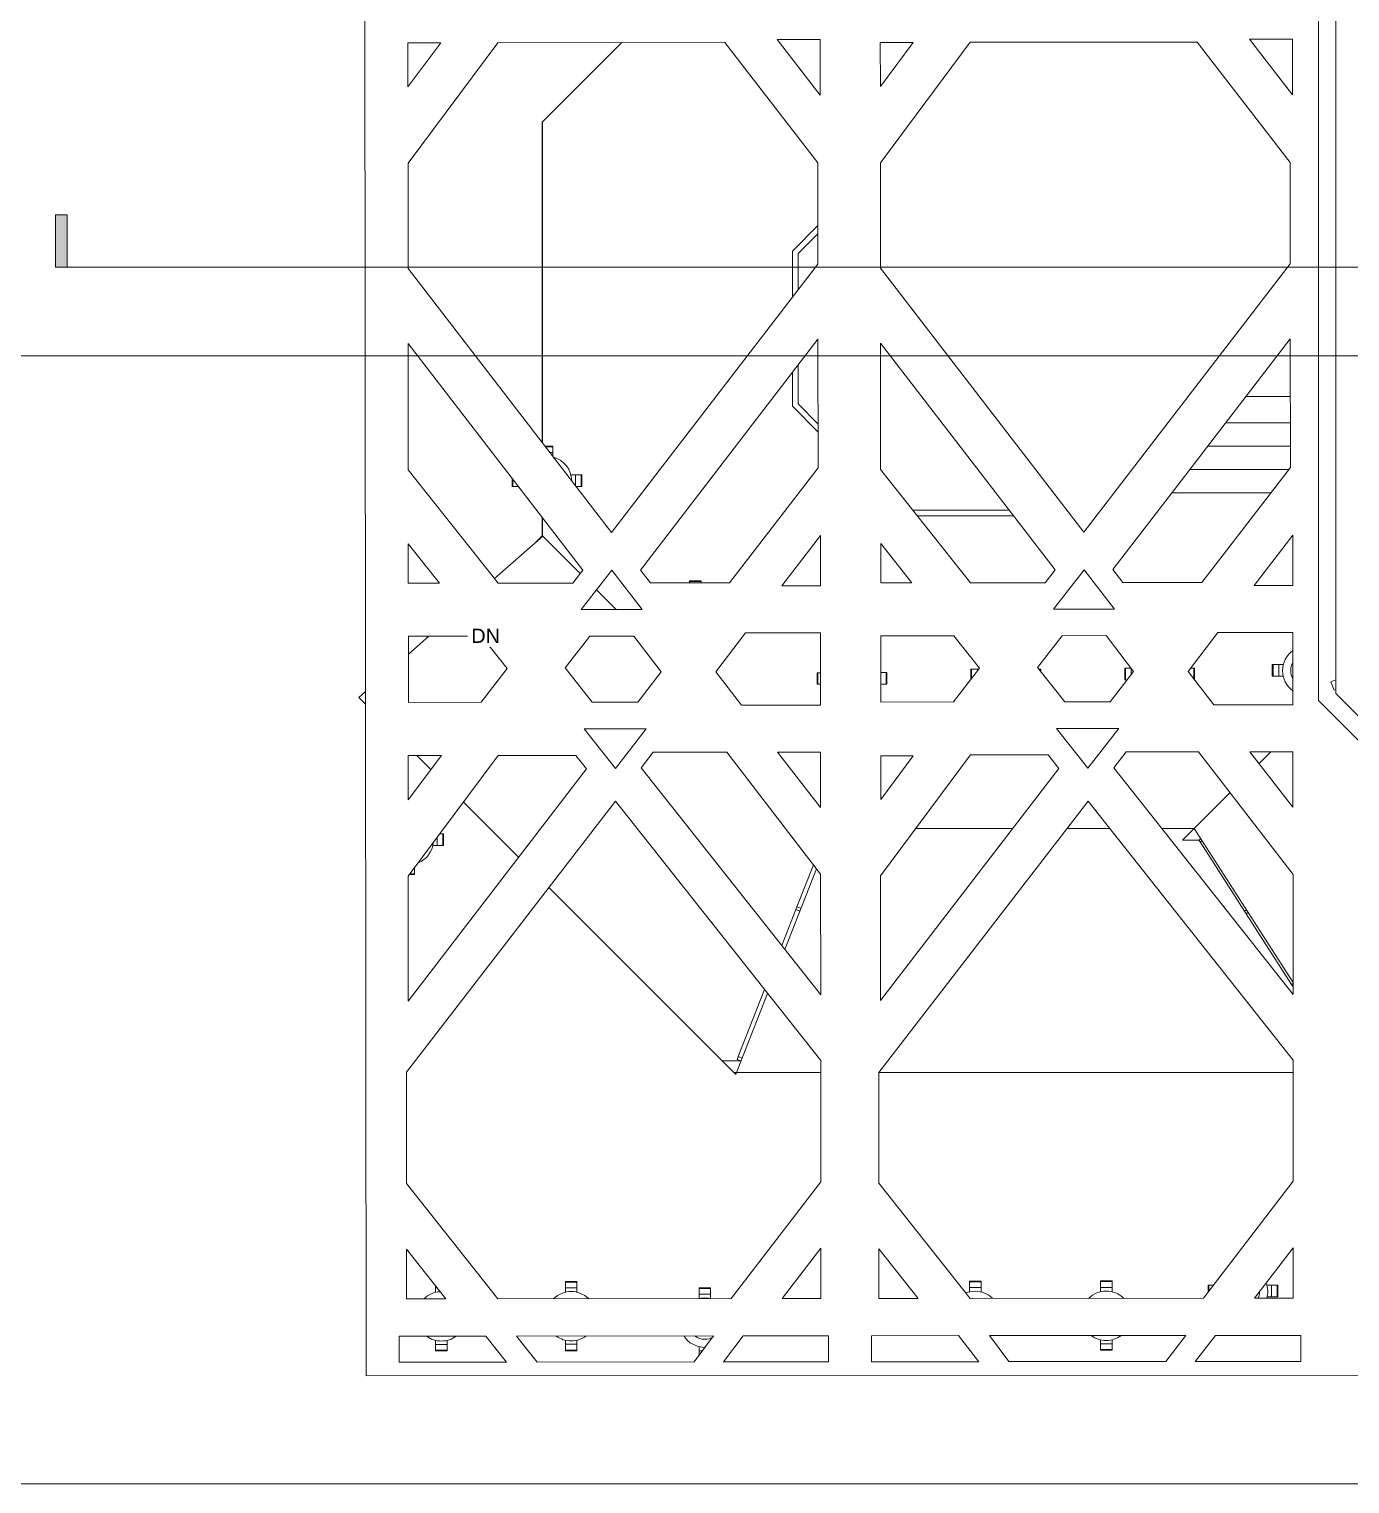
# Model space of a CAD drawing. Header units: millimetres. Extents: x -49836 to 59720, y -25216 to 39354.
# Drawn here: x -20433 to 2289, y -25216 to -193 of the extents above; entities that cross this region are included whole.
import ezdxf

# ---------------------------------------------------------------- set-up
doc = ezdxf.new("R2010")
doc.units = ezdxf.units.MM
for name, color, linetype, lineweight in [('A-FLOR', 192, 'Continuous', 9), ('A-GENM', 13, 'Continuous', 9), ('A-GLAZ-CWMG', 51, 'Continuous', 9), ('A-ROOF', 132, 'Continuous', 9), ('A-WALL', 113, 'Continuous', 9), ('G-ANNO-SYMB', 111, 'Continuous', 9), ('I-WALL', 2, 'Continuous', 9), ('S-FNDN', 32, 'Continuous', 9), ('S-STRS-TEXT', 31, 'Continuous', 9)]:
    doc.layers.add(name, color=color, linetype=linetype, lineweight=lineweight)
doc.styles.add('Arial', font='arial.ttf', dxfattribs={"height": 245.883234})

# ---------------------------------------------------------------- blocks, each defined once
blk = doc.blocks.new('Rectangular Mullion - 50 x 150mm-163978-Site')
at = {"layer": 'A-GLAZ-CWMG'}
for p, q in [((-289, -14171), (-255, -14149)), ((477, -15366), (-289, -14171)), ((511, -15344), (477, -15366))]:
    blk.add_line(p, q, dxfattribs=at)
blk = doc.blocks.new('Rectangular Mullion - 50 x 150mm-163991-Site')
at = {"layer": 'A-GLAZ-CWMG'}
for p, q in [((-50, -75), (-50, -35)), ((-15, -75), (-50, -75))]:
    blk.add_line(p, q, dxfattribs=at)
blk = doc.blocks.new('Rectangular Mullion - 50 x 150mm-163980-Site')
at = {"layer": 'A-GLAZ-CWMG'}
for p, q in [((504, -15408), (538, -15386)), ((1284, -16624), (504, -15408)), ((1311, -16606), (1284, -16624))]:
    blk.add_line(p, q, dxfattribs=at)
blk = doc.blocks.new('Rectangular Mullion - 50 x 150mm-163982-Site')
at = {"layer": 'A-GLAZ-CWMG'}
for p, q in [((25, -75), (-25, -75)), ((25, -43), (25, -75))]:
    blk.add_line(p, q, dxfattribs=at)
blk = doc.blocks.new('Rectangular Mullion - 50 x 150mm-V1-Site')
at = {"layer": 'A-GLAZ-CWMG'}
for p, q in [((-25, -75), (-25, -35)), ((25, -75), (-25, -75)), ((25, -35), (25, -75))]:
    blk.add_line(p, q, dxfattribs=at)
blk = doc.blocks.new('Rectangular Mullion - 50 x 150mm-V2-Site')
at = {"layer": 'A-GLAZ-CWMG'}
for p, q in [((-25, -75), (-25, 1)), ((25, 1), (25, -75)), ((25, -75), (-25, -75))]:
    blk.add_line(p, q, dxfattribs=at)
blk = doc.blocks.new('Rectangular Mullion - 50 x 150mm-163992-Site')
at = {"layer": 'A-GLAZ-CWMG'}
for p, q in [((-50, -3), (-50, -75)), ((-50, -75), (0, -75)), ((0, -75), (0, -3))]:
    blk.add_line(p, q, dxfattribs=at)
blk = doc.blocks.new('Rectangular Mullion - 50 x 150mm-163983-Site')
at = {"layer": 'A-GLAZ-CWMG'}
for p, q in [((-7224, -15291), (-6940, -14567)), ((-7153, -15318), (-7224, -15291))]:
    blk.add_line(p, q, dxfattribs=at)
blk = doc.blocks.new('Rectangular Mullion - 50 x 150mm-V3-Site')
at = {"layer": 'A-GLAZ-CWMG'}
for p, q in [((-8236, -17867), (-7781, -16711)), ((-8169, -17894), (-8236, -17867))]:
    blk.add_line(p, q, dxfattribs=at)
blk = doc.blocks.new('Rectangular Mullion - 50 x 150mm-164032-Site')
at = {"layer": 'A-GLAZ-CWMG'}
for p, q in [((-7485, -15957), (-7242, -15337)), ((-7242, -15337), (-7171, -15365))]:
    blk.add_line(p, q, dxfattribs=at)
blk = doc.blocks.new('HOOR LIGHT - HOOR LIGHT-165948-Site')
at = {"layer": 'A-GENM'}
for p, q in [((2048, 703), (2048, -11619)), ((2048, -11619), (10832, -20403))]:
    blk.add_line(p, q, dxfattribs=at)
blk = doc.blocks.new('TRUESS1 - TRUESS-169983-Site')
at = {"layer": 'A-GENM'}
for p, q in [((10832, -20403), (10867, -20318)), ((10832, -20403), (10971, -20460)), ((10983, -20430), (10971, -20460))]:
    blk.add_line(p, q, dxfattribs=at)
blk = doc.blocks.new('Family7 - Family7-230587-Site')
at = {"layer": 'A-GENM'}
for p, q in [((-12860, 12344), (-12841, -12363)), ((-12119, 9808), (-12120, 10568)), ((-12120, 10568), (-11553, 10568)), ((-11553, 10568), (-12119, 9808)), ((-12118, 8498), (-10575, 10569)), ((-10575, 10569), (-6666, 10572)), ((-6666, 10572), (-5069, 8502)), ((-5769, 10625), (-5031, 10625)), ((-5031, 9667), (-5769, 10625)), ((-5031, 10625), (-5031, 9667)), ((-3994, 10574), (-3427, 10575)), ((-3993, 9815), (-3994, 10574)), ((-3427, 10575), (-3993, 9815)), ((-3992, 8504), (-2449, 10576)), ((-2449, 10576), (1460, 10579)), ((1460, 10579), (3057, 8508)), ((2357, 10631), (3095, 10631)), ((3095, 9673), (2357, 10631)), ((3095, 10631), (3095, 9673)), ((3057, 8508), (3058, 6765)), ((-12117, 6683), (-12118, 8498)), ((-5069, 8502), (-5068, 6759)), ((-3991, 6690), (-3992, 8504)), ((-5068, 6759), (-8616, 2144)), ((3058, 6765), (-490, 2150)), ((-8616, 2144), (-12117, 6683)), ((-490, 2150), (-3991, 6690)), ((-12116, 5394), (-9112, 1499)), ((-12114, 3224), (-12116, 5394)), ((-8119, 1499), (-5067, 5469)), ((-5067, 5469), (-5065, 3257)), ((-3988, 3230), (-3990, 5400)), ((-3990, 5400), (-986, 1505)), ((1181, 3033), (3059, 5475)), ((3059, 5475), (3061, 3263)), ((-5065, 3257), (-6588, 1277)), ((3061, 3263), (1538, 1283)), ((-10570, 1274), (-12114, 3224)), ((-2444, 1280), (-3988, 3230)), ((7, 1506), (1181, 3033)), ((-5690, 1226), (-5025, 2092)), ((-5025, 2092), (-5024, 1226)), ((2436, 1232), (3101, 2098)), ((3101, 2098), (3102, 1233)), ((-12113, 1951), (-11576, 1273)), ((-12113, 1273), (-12113, 1951)), ((-3987, 1957), (-3450, 1279)), ((-3987, 1279), (-3987, 1957)), ((-986, 1505), (-1158, 1281)), ((-1012, 825), (-489, 1505)), ((-489, 1505), (35, 826)), ((180, 1282), (7, 1506)), ((-11576, 1273), (-12113, 1273)), ((-9284, 1275), (-10570, 1274)), ((-9112, 1499), (-9284, 1275)), ((-9138, 819), (-8615, 1499)), ((-8615, 1499), (-8091, 819)), ((-7946, 1276), (-8119, 1499)), ((-6588, 1277), (-7946, 1276)), ((-3450, 1279), (-3987, 1279)), ((-1158, 1281), (-2444, 1280)), ((1538, 1283), (180, 1282)), ((-5024, 1226), (-5690, 1226)), ((3102, 1233), (2436, 1232)), ((-8091, 819), (-9138, 819)), ((35, 826), (-1012, 825)), ((-12112, 361), (-10855, 362)), ((-12111, -777), (-12112, 361)), ((-10855, 362), (-10414, -195)), ((-9414, -186), (-8992, 363)), ((-8992, 363), (-8236, 364)), ((-8236, 364), (-7762, -251)), ((-6825, -251), (-6313, 417)), ((-6313, 417), (-5023, 418)), ((-5023, 418), (-5022, -823)), ((-3986, 367), (-2729, 368)), ((-3985, -771), (-3986, 367)), ((-2729, 368), (-2288, -189)), ((-1288, -179), (-866, 369)), ((-866, 369), (-110, 370)), ((-110, 370), (364, -245)), ((1301, -244), (1813, 423)), ((1813, 423), (3103, 424)), ((3103, 424), (3104, -817)), ((-10414, -195), (-10861, -776)), ((-8948, -775), (-9414, -186)), ((-2288, -189), (-2735, -770)), ((-822, -768), (-1288, -179)), ((364, -245), (-38, -768)), ((1743, -818), (1301, -244)), ((-7762, -251), (-8164, -774)), ((-6383, -824), (-6825, -251)), ((-10861, -776), (-12111, -777)), ((-8164, -774), (-8948, -775)), ((-5022, -823), (-6383, -824)), ((-2735, -770), (-3985, -771)), ((-38, -768), (-822, -768)), ((3104, -817), (1743, -818)), ((-8547, -1917), (-9086, -1235)), ((-9086, -1235), (-8023, -1235)), ((-8023, -1235), (-8547, -1917)), ((-964, -1225), (108, -1224)), ((-421, -1911), (-964, -1225)), ((108, -1224), (-421, -1911)), ((-12114, -3767), (-10568, -1690)), ((-12113, -2454), (-12113, -1689)), ((-12113, -1689), (-11544, -1689)), ((-11544, -1689), (-12113, -2454)), ((-10568, -1690), (-9229, -1691)), ((-9229, -1691), (-9046, -1922)), ((-8110, -1905), (-7901, -1634)), ((-7901, -1634), (-6634, -1633)), ((-6634, -1633), (-5020, -3732)), ((-5760, -1633), (-5024, -1632)), ((-5025, -2585), (-5760, -1633)), ((-5024, -1632), (-5025, -2585)), ((-3988, -3760), (-2440, -1682)), ((-3987, -2447), (-3987, -1696)), ((-3987, -1696), (-3427, -1696)), ((-3427, -1696), (-3987, -2447)), ((-2440, -1682), (-1106, -1681)), ((-1106, -1681), (-921, -1915)), ((21, -1905), (234, -1628)), ((234, -1628), (1483, -1627)), ((1483, -1627), (3106, -3738)), ((3101, -2579), (2366, -1626)), ((2366, -1626), (3102, -1626)), ((3102, -1626), (3101, -2579)), ((-9046, -1922), (-12116, -5914)), ((-5019, -5808), (-8110, -1905)), ((-921, -1915), (-3990, -5908)), ((3107, -5802), (21, -1905)), ((-12146, -7138), (-8551, -2476)), ((-8551, -2476), (-5018, -6937)), ((-4020, -7144), (-420, -2476)), ((-420, -2476), (3108, -6931)), ((-5020, -3732), (-5019, -5808)), ((3106, -3738), (3107, -5802)), ((-12116, -5914), (-12114, -3767)), ((-3990, -5908), (-3988, -3760)), ((-5018, -6937), (-5016, -9022)), ((3108, -6931), (3110, -9015)), ((-12144, -9055), (-12146, -7138)), ((-4018, -9049), (-4020, -7144)), ((-10576, -11035), (-12144, -9055)), ((-5016, -9022), (-6562, -11032)), ((-2450, -11029), (-4018, -9049)), ((3110, -9015), (1564, -11026)), ((-12144, -10184), (-11469, -11036)), ((-12143, -11036), (-12144, -10184)), ((-5681, -11031), (-5015, -10165)), ((-5015, -10165), (-5015, -11031)), ((-4017, -11030), (-4018, -10178)), ((-4018, -10178), (-3343, -11030)), ((2445, -11025), (3111, -10159)), ((3111, -10159), (3111, -11025)), ((-11469, -11036), (-12143, -11036)), ((-6562, -11032), (-10576, -11035)), ((-5015, -11031), (-5681, -11031)), ((-3343, -11030), (-4017, -11030)), ((1564, -11026), (-2450, -11029)), ((3111, -11025), (2445, -11025)), ((-12271, -11678), (-10777, -11677)), ((-12271, -12126), (-12271, -11678)), ((-10777, -11677), (-10422, -12125)), ((-10254, -11676), (-6863, -11674)), ((-9899, -12124), (-10254, -11676)), ((-6863, -11674), (-7197, -12122)), ((-6689, -12122), (-6355, -11673)), ((-6355, -11673), (-4885, -11672)), ((-4885, -11672), (-4885, -12121)), ((-4145, -11671), (-2651, -11670)), ((-4145, -12120), (-4145, -11671)), ((-2651, -11670), (-2296, -12119)), ((-1783, -12116), (-2115, -11670)), ((-2115, -11670), (1261, -11670)), ((1261, -11670), (917, -12116)), ((1425, -12116), (1771, -11667)), ((1771, -11667), (3241, -11666)), ((3241, -11666), (3241, -12114)), ((-10422, -12125), (-12271, -12126)), ((-7197, -12122), (-9899, -12124)), ((-4885, -12121), (-6689, -12122)), ((-2296, -12119), (-4145, -12120)), ((917, -12116), (-1783, -12116)), ((3241, -12114), (1425, -12116)), ((-12841, -12363), (12578, -12344))]:
    blk.add_line(p, q, dxfattribs=at)
blk = doc.blocks.new('Family8 - COLUMN 2-239411-Site')
at = {"layer": 'A-GENM'}
for p, q in [((-601, -196), (-601, -395)), ((-589, -196), (-589, -395)), ((-589, -196), (-491, -196)), ((-491, -395), (-491, -196)), ((-491, -395), (-589, -395))]:
    blk.add_line(p, q, dxfattribs=at)
for radius, start, end in [(425, 125.8053, 234.2799), (285, 150.6391, 209.4674)]:
    blk.add_arc((0, -302), radius, start, end, dxfattribs=at)
for points in [[(-601, -196), (-601, -196), (-597, -196), (-589, -196)], [(-589, -395), (-597, -395), (-601, -395), (-601, -395)]]:
    blk.add_open_spline(points, degree=3, dxfattribs=at)
for points, knots in [([(-491, -196), (-490, -196), (-488, -196), (-482, -196), (-473, -196), (-463, -196), (-448, -196), (-431, -196), (-417, -196), (-411, -196), (-411, -196)], [-2.1742144, -2.1742144, -2.1742144, -2.1742144, -2.1552413, -2.0723474, -1.9894535, -1.9065596, -1.8236657, -1.6578779, -1.574984, -1.5684285, -1.5684285, -1.5684285, -1.5684285]), ([(-414, -395), (-418, -395), (-431, -395), (-448, -395), (-463, -395), (-473, -395), (-482, -395), (-488, -395), (-490, -395), (-491, -395)], [1.5832745, 1.5832745, 1.5832745, 1.5832745, 1.6578779, 1.8236657, 1.9065596, 1.9894535, 2.0723474, 2.1552413, 2.1742144, 2.1742144, 2.1742144, 2.1742144])]:
    blk.add_open_spline(points, degree=3, knots=knots, dxfattribs=at)
blk = doc.blocks.new('Family8 - COLUMN-233949-Site')
at = {"layer": 'A-GENM'}
for p, q in [((-601, -196), (-601, -395)), ((-589, -196), (-589, -395)), ((-589, -196), (-493, -196)), ((-491, -305), (-491, -199)), ((489, -249), (489, -254)), ((530, -195), (587, -195)), ((587, -381), (587, -195)), ((599, -395), (599, -195)), ((-560, -395), (-589, -395))]:
    blk.add_line(p, q, dxfattribs=at)
for points in [[(-601, -196), (-601, -196), (-597, -196), (-589, -196)], [(587, -195), (595, -195), (599, -195), (599, -195)], [(-589, -395), (-597, -395), (-601, -395), (-601, -395)], [(599, -395), (599, -395), (598, -395), (596, -395)]]:
    blk.add_open_spline(points, degree=3, dxfattribs=at)
blk = doc.blocks.new('Family8 - COLUMN-V4-Site')
at = {"layer": 'A-GENM'}
for p, q in [((-601, -196), (-601, -371)), ((-589, -196), (-589, -355)), ((-589, -196), (-491, -196)), ((-491, -227), (-491, -196)), ((565, -195), (587, -195)), ((587, -224), (587, -195)), ((599, -239), (599, -195))]:
    blk.add_line(p, q, dxfattribs=at)
for points in [[(-601, -196), (-601, -196), (-597, -196), (-589, -196)], [(587, -195), (595, -195), (599, -195), (599, -195)]]:
    blk.add_open_spline(points, degree=3, dxfattribs=at)
blk.add_open_spline([(-491, -196), (-490, -196), (-488, -196), (-482, -196), (-474, -196), (-469, -196), (-467, -196)], degree=3, knots=[-2.1742144, -2.1742144, -2.1742144, -2.1742144, -2.1552413, -2.0723474, -1.9894535, -1.9368454, -1.9368454, -1.9368454, -1.9368454], dxfattribs=at)
blk = doc.blocks.new('Family8 - COLUMN-V5-Site')
at = {"layer": 'A-GENM'}
for p, q in [((-601, -196), (-601, -395)), ((-589, -196), (-589, -395)), ((-589, -196), (-542, -196)), ((495, -195), (587, -195)), ((587, -395), (587, -195)), ((599, -395), (599, -195)), ((-542, -395), (-589, -395)), ((587, -395), (495, -395))]:
    blk.add_line(p, q, dxfattribs=at)
for points in [[(-601, -196), (-601, -196), (-597, -196), (-589, -196)], [(587, -195), (595, -195), (599, -195), (599, -195)], [(-589, -395), (-597, -395), (-601, -395), (-601, -395)], [(599, -395), (599, -395), (595, -395), (587, -395)]]:
    blk.add_open_spline(points, degree=3, dxfattribs=at)
blk = doc.blocks.new('Family8 - COLUMN-V6-Site')
at = {"layer": 'A-GENM'}
for p, q in [((100, 298), (-100, 298)), ((100, 286), (-100, 286)), ((-100, 262), (-100, 286)), ((100, 286), (100, 262))]:
    blk.add_line(p, q, dxfattribs=at)
for points in [[(-100, 286), (-100, 294), (-100, 298), (-100, 298)], [(100, 298), (100, 298), (100, 294), (100, 286)]]:
    blk.add_open_spline(points, degree=3, dxfattribs=at)
blk = doc.blocks.new('Family8 - COLUMN-V7-Site')
at = {"layer": 'A-GENM'}
for p, q in [((100, 298), (-34, 298)), ((100, 286), (-25, 286)), ((100, 286), (100, 187)), ((51, 187), (100, 187)), ((489, -195), (587, -195)), ((489, -195), (489, -380)), ((587, -395), (587, -195)), ((599, -395), (599, -195)), ((-601, -255), (-601, -395)), ((-589, -271), (-589, -395)), ((-493, -395), (-589, -395)), ((587, -395), (500, -395))]:
    blk.add_line(p, q, dxfattribs=at)
blk.add_arc((0, -302), 425, 0.9671, 74.3285, dxfattribs=at)
for points in [[(100, 298), (100, 298), (100, 294), (100, 286)], [(587, -195), (595, -195), (599, -195), (599, -195)], [(-589, -395), (-597, -395), (-601, -395), (-601, -395)], [(599, -395), (599, -395), (595, -395), (587, -395)]]:
    blk.add_open_spline(points, degree=3, dxfattribs=at)
for points, knots in [([(100, 187), (100, 187), (100, 184), (100, 179), (100, 170), (100, 160), (100, 145), (100, 133), (100, 124)], [-2.1742144, -2.1742144, -2.1742144, -2.1742144, -2.1552413, -2.0723474, -1.9894535, -1.9065596, -1.8236657, -1.6683575, -1.6683575, -1.6683575, -1.6683575]), ([(411, -195), (415, -195), (429, -195), (446, -195), (461, -195), (471, -195), (480, -195), (486, -195), (488, -195), (489, -195)], [1.5785755, 1.5785755, 1.5785755, 1.5785755, 1.6578779, 1.8236657, 1.9065596, 1.9894535, 2.0723474, 2.1552413, 2.1742144, 2.1742144, 2.1742144, 2.1742144])]:
    blk.add_open_spline(points, degree=3, knots=knots, dxfattribs=at)
blk = doc.blocks.new('Family8 - COLUMN-V27-Site')
at = {"layer": 'A-GENM'}
for p, q in [((-601, -196), (-601, -311)), ((-589, -196), (-589, -296)), ((-589, -196), (-512, -196)), ((489, -195), (587, -195)), ((489, -195), (489, -395)), ((587, -395), (587, -195)), ((599, -395), (599, -195)), ((587, -395), (489, -395))]:
    blk.add_line(p, q, dxfattribs=at)
for radius, start, end in [(425, 344.3445, 20.0451), (285, 336.1383, 359.19)]:
    blk.add_arc((0, -302), radius, start, end, dxfattribs=at)
for points in [[(-601, -196), (-601, -196), (-597, -196), (-589, -196)], [(587, -195), (595, -195), (599, -195), (599, -195)], [(599, -395), (599, -395), (595, -395), (587, -395)]]:
    blk.add_open_spline(points, degree=3, dxfattribs=at)
for points, knots in [([(411, -195), (415, -195), (429, -195), (446, -195), (461, -195), (471, -195), (480, -195), (486, -195), (488, -195), (489, -195)], [1.5785755, 1.5785755, 1.5785755, 1.5785755, 1.6578779, 1.8236657, 1.9065596, 1.9894535, 2.0723474, 2.1552413, 2.1742144, 2.1742144, 2.1742144, 2.1742144]), ([(489, -395), (488, -395), (486, -395), (480, -395), (471, -395), (461, -395), (446, -395), (430, -395), (417, -395), (414, -395)], [-2.1742144, -2.1742144, -2.1742144, -2.1742144, -2.1552413, -2.0723474, -1.9894535, -1.9065596, -1.8236657, -1.6578779, -1.5952763, -1.5952763, -1.5952763, -1.5952763])]:
    blk.add_open_spline(points, degree=3, knots=knots, dxfattribs=at)
blk = doc.blocks.new('Family8 - COLUMN-V28-Site')
at = {"layer": 'A-GENM'}
for p, q in [((100, 298), (-100, 298)), ((100, 286), (-100, 286)), ((-100, 187), (-100, 286)), ((100, 286), (100, 187)), ((-100, 187), (100, 187)), ((100, -785), (-100, -785)), ((-100, -883), (-100, -785)), ((-100, -883), (100, -883)), ((-100, -895), (100, -895)), ((100, -785), (100, -883))]:
    blk.add_line(p, q, dxfattribs=at)
for start, end in [(90, 134.5092), (45.5817, 90), (233.4173, 270), (270, 306.5827)]:
    blk.add_arc((0, -302), 425, start, end, dxfattribs=at)
for points in [[(-100, 286), (-100, 294), (-100, 298), (-100, 298)], [(100, 298), (100, 298), (100, 294), (100, 286)], [(-100, -895), (-100, -895), (-100, -891), (-100, -883)], [(100, -883), (100, -891), (100, -895), (100, -895)]]:
    blk.add_open_spline(points, degree=3, dxfattribs=at)
for points, knots in [([(-100, 109), (-100, 114), (-100, 128), (-100, 145), (-100, 160), (-100, 170), (-100, 179), (-100, 184), (-100, 187), (-100, 187)], [1.5780153, 1.5780153, 1.5780153, 1.5780153, 1.6578779, 1.8236657, 1.9065596, 1.9894535, 2.0723474, 2.1552413, 2.1742144, 2.1742144, 2.1742144, 2.1742144]), ([(100, 187), (100, 187), (100, 184), (100, 179), (100, 170), (100, 160), (100, 145), (100, 128), (100, 114), (100, 109)], [-2.1742144, -2.1742144, -2.1742144, -2.1742144, -2.1552413, -2.0723474, -1.9894535, -1.9065596, -1.8236657, -1.6578779, -1.5780153, -1.5780153, -1.5780153, -1.5780153]), ([(-100, -785), (-100, -784), (-100, -782), (-100, -776), (-100, -767), (-100, -757), (-100, -742), (-100, -727), (-100, -716), (-100, -714)], [-2.1742144, -2.1742144, -2.1742144, -2.1742144, -2.1552413, -2.0723474, -1.9894535, -1.9065596, -1.8236657, -1.6578779, -1.6210362, -1.6210362, -1.6210362, -1.6210362]), ([(100, -714), (100, -716), (100, -727), (100, -742), (100, -757), (100, -767), (100, -776), (100, -782), (100, -784), (100, -785)], [1.6210362, 1.6210362, 1.6210362, 1.6210362, 1.6578779, 1.8236657, 1.9065596, 1.9894535, 2.0723474, 2.1552413, 2.1742144, 2.1742144, 2.1742144, 2.1742144])]:
    blk.add_open_spline(points, degree=3, knots=knots, dxfattribs=at)
blk = doc.blocks.new('Family8 - COLUMN-V29-Site')
at = {"layer": 'A-GENM'}
for p, q in [((100, 298), (-100, 298)), ((100, 286), (-100, 286)), ((-100, 187), (-100, 286)), ((100, 286), (100, 187)), ((-100, 187), (100, 187)), ((-100, -883), (-100, -881)), ((-100, -883), (-98, -883)), ((-100, -895), (-89, -895))]:
    blk.add_line(p, q, dxfattribs=at)
for start, end in [(90, 112.2968), (45.5767, 90), (305.9426, 307.0041)]:
    blk.add_arc((0, -302), 425, start, end, dxfattribs=at)
for points in [[(-100, 286), (-100, 294), (-100, 298), (-100, 298)], [(100, 298), (100, 298), (100, 294), (100, 286)], [(-100, -895), (-100, -895), (-100, -891), (-100, -883)]]:
    blk.add_open_spline(points, degree=3, dxfattribs=at)
for points, knots in [([(-100, 109), (-100, 114), (-100, 128), (-100, 145), (-100, 160), (-100, 170), (-100, 179), (-100, 184), (-100, 187), (-100, 187)], [1.5780153, 1.5780153, 1.5780153, 1.5780153, 1.6578779, 1.8236657, 1.9065596, 1.9894535, 2.0723474, 2.1552413, 2.1742144, 2.1742144, 2.1742144, 2.1742144]), ([(100, 187), (100, 187), (100, 184), (100, 179), (100, 170), (100, 160), (100, 145), (100, 128), (100, 114), (100, 109)], [-2.1742144, -2.1742144, -2.1742144, -2.1742144, -2.1552413, -2.0723474, -1.9894535, -1.9065596, -1.8236657, -1.6578779, -1.5780153, -1.5780153, -1.5780153, -1.5780153])]:
    blk.add_open_spline(points, degree=3, knots=knots, dxfattribs=at)
blk = doc.blocks.new('Family8 - COLUMN-V30-Site')
at = {"layer": 'A-GENM'}
for p, q in [((100, 298), (-100, 298)), ((100, 286), (-100, 286)), ((-100, 187), (-100, 286)), ((100, 286), (100, 187)), ((-100, 187), (100, 187)), ((-42, -785), (-100, -785)), ((-100, -862), (-100, -785))]:
    blk.add_line(p, q, dxfattribs=at)
for radius, start, end in [(425, 90, 101.6051), (425, 78.4667, 90), (425, 212.2385, 270), (285, 232.7709, 270), (285, 270, 297.2502)]:
    blk.add_arc((0, -302), radius, start, end, dxfattribs=at)
for points in [[(-100, 286), (-100, 294), (-100, 298), (-100, 298)], [(100, 298), (100, 298), (100, 294), (100, 286)]]:
    blk.add_open_spline(points, degree=3, dxfattribs=at)
for points, knots in [([(-100, 113), (-100, 116), (-100, 129), (-100, 145), (-100, 160), (-100, 170), (-100, 179), (-100, 184), (-100, 187), (-100, 187)], [1.5993931, 1.5993931, 1.5993931, 1.5993931, 1.6578779, 1.8236657, 1.9065596, 1.9894535, 2.0723474, 2.1552413, 2.1742144, 2.1742144, 2.1742144, 2.1742144]), ([(100, 187), (100, 187), (100, 184), (100, 179), (100, 170), (100, 160), (100, 145), (100, 129), (100, 116), (100, 113)], [-2.1742144, -2.1742144, -2.1742144, -2.1742144, -2.1552413, -2.0723474, -1.9894535, -1.9065596, -1.8236657, -1.6578779, -1.6002812, -1.6002812, -1.6002812, -1.6002812]), ([(-100, -785), (-100, -784), (-100, -782), (-100, -776), (-100, -767), (-100, -757), (-100, -742), (-100, -727), (-100, -716), (-100, -714)], [-2.1742144, -2.1742144, -2.1742144, -2.1742144, -2.1552413, -2.0723474, -1.9894535, -1.9065596, -1.8236657, -1.6578779, -1.6210362, -1.6210362, -1.6210362, -1.6210362])]:
    blk.add_open_spline(points, degree=3, knots=knots, dxfattribs=at)
blk = doc.blocks.new('Family8 - COLUMN-V31-Site')
at = {"layer": 'A-GENM'}
for p, q in [((100, 298), (-100, 298)), ((100, 286), (-100, 286)), ((-100, 187), (-100, 286)), ((100, 286), (100, 187)), ((-100, 187), (100, 187)), ((100, -785), (-100, -785)), ((-100, -883), (-100, -785)), ((-100, -883), (100, -883)), ((-100, -895), (100, -895)), ((100, -785), (100, -883))]:
    blk.add_line(p, q, dxfattribs=at)
for start, end in [(90, 134.5261), (45.5649, 90), (233.1054, 270), (270, 306.9913)]:
    blk.add_arc((0, -302), 425, start, end, dxfattribs=at)
for points in [[(-100, 286), (-100, 294), (-100, 298), (-100, 298)], [(100, 298), (100, 298), (100, 294), (100, 286)], [(-100, -895), (-100, -895), (-100, -891), (-100, -883)], [(100, -883), (100, -891), (100, -895), (100, -895)]]:
    blk.add_open_spline(points, degree=3, dxfattribs=at)
for points, knots in [([(-100, 109), (-100, 114), (-100, 128), (-100, 145), (-100, 160), (-100, 170), (-100, 179), (-100, 184), (-100, 187), (-100, 187)], [1.5780153, 1.5780153, 1.5780153, 1.5780153, 1.6578779, 1.8236657, 1.9065596, 1.9894535, 2.0723474, 2.1552413, 2.1742144, 2.1742144, 2.1742144, 2.1742144]), ([(100, 187), (100, 187), (100, 184), (100, 179), (100, 170), (100, 160), (100, 145), (100, 128), (100, 114), (100, 109)], [-2.1742144, -2.1742144, -2.1742144, -2.1742144, -2.1552413, -2.0723474, -1.9894535, -1.9065596, -1.8236657, -1.6578779, -1.5780153, -1.5780153, -1.5780153, -1.5780153]), ([(-100, -785), (-100, -784), (-100, -782), (-100, -776), (-100, -767), (-100, -757), (-100, -742), (-100, -727), (-100, -716), (-100, -714)], [-2.1742144, -2.1742144, -2.1742144, -2.1742144, -2.1552413, -2.0723474, -1.9894535, -1.9065596, -1.8236657, -1.6578779, -1.6210362, -1.6210362, -1.6210362, -1.6210362]), ([(100, -714), (100, -716), (100, -727), (100, -742), (100, -757), (100, -767), (100, -776), (100, -782), (100, -784), (100, -785)], [1.6210362, 1.6210362, 1.6210362, 1.6210362, 1.6578779, 1.8236657, 1.9065596, 1.9894535, 2.0723474, 2.1552413, 2.1742144, 2.1742144, 2.1742144, 2.1742144])]:
    blk.add_open_spline(points, degree=3, knots=knots, dxfattribs=at)
blk = doc.blocks.new('Family8 - COLUMN-V32-Site')
at = {"layer": 'A-GENM'}
for p, q in [((-100, 187), (-100, 223)), ((-100, 187), (-72, 187)), ((100, -785), (-100, -785)), ((-100, -883), (-100, -785)), ((-100, -883), (100, -883)), ((-100, -895), (100, -895)), ((100, -785), (100, -883))]:
    blk.add_line(p, q, dxfattribs=at)
for start, end in [(92.6243, 134.4782), (233.0463, 270), (270, 307.0506)]:
    blk.add_arc((0, -302), 425, start, end, dxfattribs=at)
for points, knots in [([(-100, 109), (-100, 114), (-100, 128), (-100, 145), (-100, 160), (-100, 170), (-100, 179), (-100, 184), (-100, 187), (-100, 187)], [1.5780153, 1.5780153, 1.5780153, 1.5780153, 1.6578779, 1.8236657, 1.9065596, 1.9894535, 2.0723474, 2.1552413, 2.1742144, 2.1742144, 2.1742144, 2.1742144]), ([(-100, -785), (-100, -784), (-100, -782), (-100, -776), (-100, -767), (-100, -757), (-100, -742), (-100, -727), (-100, -716), (-100, -714)], [-2.1742144, -2.1742144, -2.1742144, -2.1742144, -2.1552413, -2.0723474, -1.9894535, -1.9065596, -1.8236657, -1.6578779, -1.6210362, -1.6210362, -1.6210362, -1.6210362]), ([(100, -714), (100, -716), (100, -727), (100, -742), (100, -757), (100, -767), (100, -776), (100, -782), (100, -784), (100, -785)], [1.6210362, 1.6210362, 1.6210362, 1.6210362, 1.6578779, 1.8236657, 1.9065596, 1.9894535, 2.0723474, 2.1552413, 2.1742144, 2.1742144, 2.1742144, 2.1742144])]:
    blk.add_open_spline(points, degree=3, knots=knots, dxfattribs=at)
for points in [[(-100, -895), (-100, -895), (-100, -891), (-100, -883)], [(100, -883), (100, -891), (100, -895), (100, -895)]]:
    blk.add_open_spline(points, degree=3, dxfattribs=at)
blk = doc.blocks.new('Family8 - COLUMN-V33-Site')
at = {"layer": 'A-GENM'}
for p, q in [((534, -195), (587, -195)), ((587, -395), (587, -195)), ((599, -395), (599, -195)), ((489, -256), (489, -395)), ((587, -395), (489, -395)), ((13, -895), (100, -895)), ((22, -883), (100, -883)), ((100, -785), (95, -785)), ((100, -785), (100, -883))]:
    blk.add_line(p, q, dxfattribs=at)
blk.add_arc((0, -302), 425, 292.6965, 354.1159, dxfattribs=at)
for points in [[(587, -195), (595, -195), (599, -195), (599, -195)], [(599, -395), (599, -395), (595, -395), (587, -395)], [(100, -883), (100, -891), (100, -895), (100, -895)]]:
    blk.add_open_spline(points, degree=3, dxfattribs=at)
for points, knots in [([(489, -395), (488, -395), (486, -395), (480, -395), (471, -395), (461, -395), (446, -395), (430, -395), (417, -395), (414, -395)], [-2.1742144, -2.1742144, -2.1742144, -2.1742144, -2.1552413, -2.0723474, -1.9894535, -1.9065596, -1.8236657, -1.6578779, -1.5952763, -1.5952763, -1.5952763, -1.5952763]), ([(100, -778), (100, -780), (100, -782), (100, -784), (100, -785)], [2.09772244, 2.09772244, 2.09772244, 2.09772244, 2.15524127, 2.17421437, 2.17421437, 2.17421437, 2.17421437])]:
    blk.add_open_spline(points, degree=3, knots=knots, dxfattribs=at)
blk = doc.blocks.new('POLYGON HOORNO5 - POLYGON HOORNO-266598-Site')
at = {"layer": 'A-ROOF'}
for p, q in [((1748, 827), (1748, -11743)), ((1748, -11743), (10708, -20703))]:
    blk.add_line(p, q, dxfattribs=at)
blk = doc.blocks.new('剖面 - M_Section Tail - Filled-28045-Site')
at = {"layer": 'G-ANNO-SYMB'}
blk.add_hatch(color=256, dxfattribs=at).paths.add_polyline_path([(0, 9), (0, 0), (-2, 0), (-2, 9)], flags=0)
for p, q in [((0, 9), (-2, 9)), ((-2, 9), (-2, 0)), ((0, 0), (0, 9)), ((-2, 0), (0, 0))]:
    blk.add_line(p, q, dxfattribs=at)

msp = doc.modelspace()

# ---------------------------------------------------------------- linework, layer by layer
at = {"layer": 'A-FLOR'}
for p, q in [((-11605, -1794), (-10236, -425)), ((-11605, -7304), (-11605, -1794)), ((-11605, -8908), (-11605, -8592)), ((-11594, -8915), (-12427, -9645)), ((-10953, -9556), (-11594, -8915)), ((-10332, -10177), (-10672, -9837)), ((-13557, -10635), (-13907, -10943)), ((-14646, -11589), (-14760, -11689)), ((-14760, -11689), (-14645, -11803)), ((-13764, -12685), (-13521, -12928)), ((931, -12622), (727, -12825)), ((-12961, -13488), (-12011, -14438)), ((227, -13326), (-389, -13941)), ((-3508, -13941), (-5177, -13941)), ((-1844, -13941), (-2578, -13941)), ((-389, -13941), (-951, -13941)), ((-389, -13941), (1311, -16592)), ((-6885, -14639), (-7431, -16025)), ((-11492, -14957), (-8508, -17941)), ((-7728, -16778), (-8266, -18141)), ((-8308, -18141), (-8275, -18174)), ((-8275, -18174), (-8263, -18141)), ((-8266, -18141), (-6813, -18141)), ((-5816, -18141), (1313, -18141)), ((-41881, -25216), (50095, -25216))]:
    msp.add_line(p, q, dxfattribs=at)
at = {"layer": 'A-WALL'}
for p, q in [((-11603, -8906), (-11745, -9048)), ((-11603, -8906), (-11594, -8915)), ((-589, -14141), (-389, -13941)), ((-589, -14141), (-306, -14141)), ((-278, -14114), (-306, -14141)), ((-8508, -17941), (-8187, -17941)), ((-8508, -17941), (-8308, -18141)), ((-8266, -18141), (-8308, -18141))]:
    msp.add_line(p, q, dxfattribs=at)
at = {"layer": 'G-ANNO-SYMB'}
for p, q in [((54559, -4287), (-19777, -4287)), ((58271, -5814), (-46330, -5814))]:
    msp.add_line(p, q, dxfattribs=at)
at = {"layer": 'I-WALL'}
for p, q in [((-7303, -4011), (-6864, -3573)), ((-6864, -3714), (-7203, -4053)), ((-7303, -4809), (-7303, -4011)), ((-7203, -4053), (-7203, -4679)), ((-7203, -5970), (-7203, -6639)), ((-7303, -6680), (-7303, -6100)), ((-6862, -7122), (-7303, -6680)), ((-7203, -6639), (-6862, -6980)), ((-5228, -8467), (-3571, -8467)), ((-3494, -8567), (-5149, -8567))]:
    msp.add_line(p, q, dxfattribs=at)
at = {"layer": 'S-FNDN'}
for p, q in [((-11603, -1792), (-11603, -7307)), ((1264, -6514), (499, -6514)), ((1264, -6967), (151, -6967)), ((1265, -7367), (-157, -7367)), ((1238, -7767), (-464, -7767)), ((931, -8167), (-772, -8167)), ((-11603, -8595), (-11603, -8906))]:
    msp.add_line(p, q, dxfattribs=at)

# ---------------------------------------------------------------- block references
at = {"layer": 'A-GENM'}
for name, p in [('HOOR LIGHT - HOOR LIGHT-165948-Site', (0, 0)), ('Family7 - Family7-230587-Site', (-1796, -10996)), ('Family8 - COLUMN-V7-Site', (-11523, -7665)), ('Family8 - COLUMN-V6-Site', (-8970, -9982)), ('Family8 - COLUMN 2-239411-Site', (1555, -10926)), ('Family8 - COLUMN-V4-Site', (-3629, -11005)), ('Family8 - COLUMN-233949-Site', (-982, -10989)), ('Family8 - COLUMN-V5-Site', (-6276, -11067)), ('Family8 - COLUMN-V33-Site', (-13903, -13841)), ('Family8 - COLUMN-V31-Site', (-11108, -22030)), ('Family8 - COLUMN-V29-Site', (-4157, -22025)), ('Family8 - COLUMN-V28-Site', (-1903, -22023)), ('Family8 - COLUMN-V27-Site', (451, -21604)), ('Family8 - COLUMN-V32-Site', (-13341, -22032)), ('Family8 - COLUMN-V30-Site', (-8808, -22141))]:
    msp.add_blockref(name, p, dxfattribs=at)
at = {"layer": 'A-GENM', "rotation": 314.0000000000001}
msp.add_blockref('TRUESS1 - TRUESS-169983-Site', (9115, 10543), dxfattribs=at)
at = {"layer": 'A-GLAZ-CWMG', "extrusion": (0, 0, -1)}
for name, p, rotation in [('Rectangular Mullion - 50 x 150mm-163991-Site', (253, -14088), 57.32247576149073), ('Rectangular Mullion - 50 x 150mm-V2-Site', (7163, -15341), 111.4421110063576), ('Rectangular Mullion - 50 x 150mm-V1-Site', (-554, -15346), 57.32247576149073), ('Rectangular Mullion - 50 x 150mm-163982-Site', (-1361, -16604), 57.32247576149073)]:
    msp.add_blockref(name, p, dxfattribs=dict(at, rotation=rotation))
at = {"layer": 'A-GLAZ-CWMG'}
for name in ['Rectangular Mullion - 50 x 150mm-163978-Site', 'Rectangular Mullion - 50 x 150mm-163983-Site', 'Rectangular Mullion - 50 x 150mm-164032-Site', 'Rectangular Mullion - 50 x 150mm-163980-Site', 'Rectangular Mullion - 50 x 150mm-V3-Site']:
    msp.add_blockref(name, (0, 0), dxfattribs=at)
at = {"layer": 'A-GLAZ-CWMG', "rotation": 248.5578889936423}
msp.add_blockref('Rectangular Mullion - 50 x 150mm-163992-Site', (-8184, -17941), dxfattribs=at)
at = {"layer": 'A-ROOF'}
msp.add_blockref('POLYGON HOORNO5 - POLYGON HOORNO-266598-Site', (0, 0), dxfattribs=at)
at = {"layer": 'G-ANNO-SYMB', "xscale": 99.99999999999993, "yscale": 99.99999999999993, "zscale": 99.99999999999993}
msp.add_blockref('剖面 - M_Section Tail - Filled-28045-Site', (-19777, -4287), dxfattribs=at)

# ---------------------------------------------------------------- next in the draw order: texts
at = {"layer": 'S-STRS-TEXT', "insert": (-12827, -10506), "char_height": 245.9, "width": 590.77, "attachment_point": 1, "line_spacing_factor": 0.938532, "style": 'Arial', "bg_fill": 3, "box_fill_scale": 1.25, "bg_fill_color": 0, "bg_fill_transparency": 0}
msp.add_mtext('DN', dxfattribs=at)

doc.saveas('drawing.dxf')
